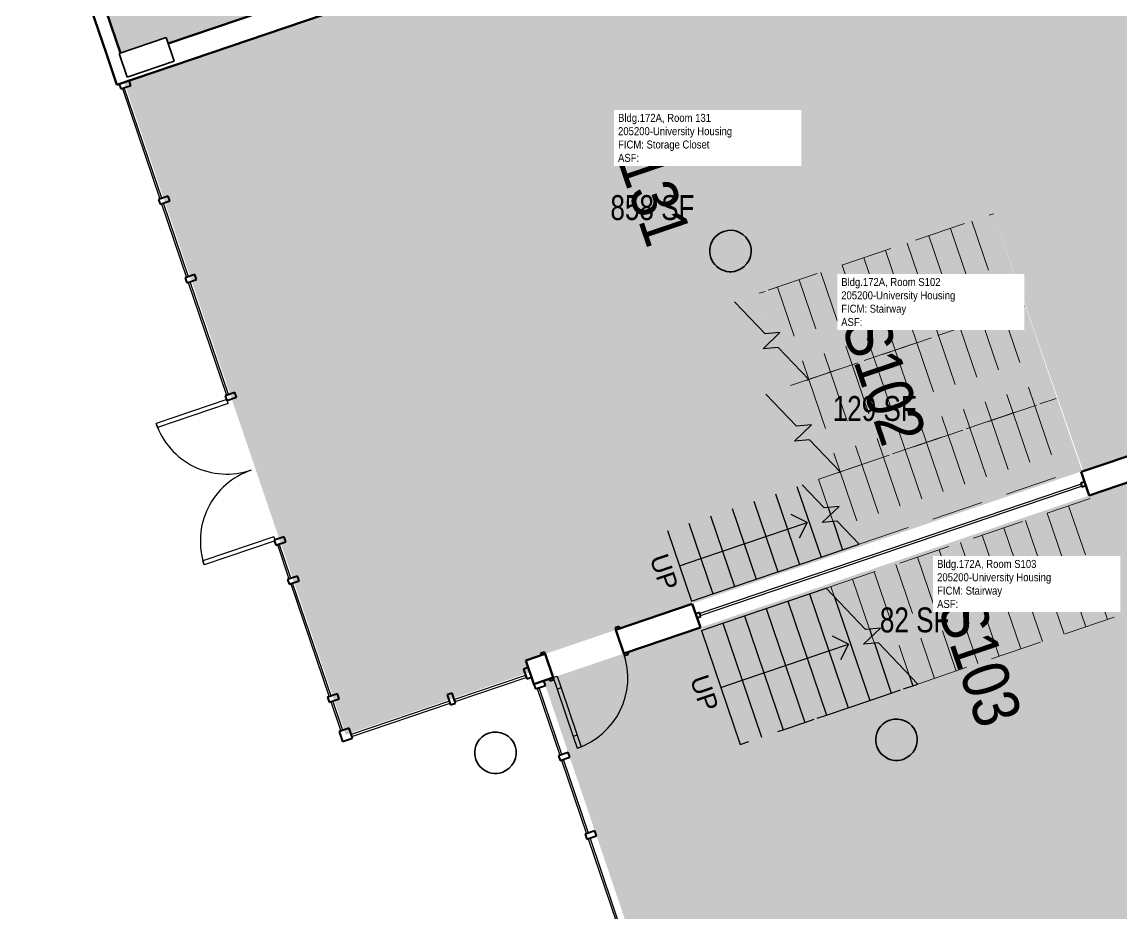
# Model space of a CAD drawing. Header units: inches. Extents: x 69231989 to 69233836, y 27661192 to 27663761.
# Drawn here: x 69232254 to 69232784, y 27662343 to 27662772 of the extents above; entities that cross this region are included whole.
import ezdxf
from ezdxf.enums import TextEntityAlignment as Align

# ---------------------------------------------------------------- set-up
doc = ezdxf.new("R2010")
doc.units = ezdxf.units.IN
doc.header["$LTSCALE"] = 100
doc.header["$MEASUREMENT"] = 0
doc.linetypes.add('DASHED2', pattern=[0.375, 0.25, -0.125])
for name, color, linetype in [('A-COLS', 5, 'CONTINUOUS'), ('A-DOOR', 2, 'CONTINUOUS'), ('A-FLOR', 3, 'CONTINUOUS'), ('A-GLAZ', 1, 'CONTINUOUS'), ('A-IDEN-RNUM', 7, 'CONTINUOUS'), ('A-IDEN-SNUM', 4, 'CONTINUOUS'), ('A-IDEN-VNUM', 4, 'CONTINUOUS'), ('A-WALL', 5, 'CONTINUOUS'), ('AREA-TEXT', 3, 'CONTINUOUS'), ('Rooms-Category-Color', 7, 'CONTINUOUS'), ('Rooms-College-Color', 7, 'CONTINUOUS'), ('Rooms-Department-Color', 7, 'CONTINUOUS'), ('Rooms-Division-Color', 7, 'CONTINUOUS'), ('Rooms-Information', 7, 'CONTINUOUS')]:
    doc.layers.add(name, color=color, linetype=linetype)
doc.styles.add('Arial', font='arial.ttf')
doc.styles.add('CP_AREA', font='arial.ttf', dxfattribs={"height": 15})
doc.styles.add('CP_ROOMSNUMBER', font='arial.ttf', dxfattribs={"height": 1})
doc.styles.add('CP_ROOMVNUMBER', font='arial.ttf', dxfattribs={"width": 0.85, "height": 0.075})

msp = doc.modelspace()

# ---------------------------------------------------------------- hatches: boundary and pattern name
at = {"layer": 'Rooms-Category-Color', "true_color": 0x728ef3}
for points in [[(69232324.53, 27662761.94), (69232474.02, 27662812.72), (69232459.18, 27662856.39), (69232458.22, 27662859.23), (69232425.57, 27662955.35), (69232254.01, 27662897.07), (69232301.47, 27662757.34), (69232323.55, 27662764.84)], [(69232903.97, 27662743.99), (69232842.06, 27662926.26), (69232778.41, 27662904.64), (69232775.92, 27662903.8), (69232693.99, 27662875.97), (69232757.28, 27662689.67), (69232788.88, 27662700.41), (69232787.51, 27662704.43), (69232870.3, 27662732.56), (69232870.83, 27662732.74)], [(69232498.87, 27662458.78), (69232496.94, 27662464.47), (69232499.31, 27662465.27), (69232577.13, 27662491.71), (69232565.09, 27662527.15), (69232639.65, 27662552.48), (69232609.41, 27662641.49), (69232722.33, 27662679.84), (69232765.42, 27662556.12), (69232765.55, 27662555.71), (69232828.05, 27662576.94), (69232827.87, 27662577.48), (69232798.84, 27662662.93), (69232797.65, 27662666.42), (69232786.39, 27662699.56), (69232757.28, 27662689.67), (69232693.99, 27662875.97), (69232614.99, 27662849.13), (69232614.64, 27662849.01), (69232564.75, 27662832.06), (69232543.68, 27662824.9), (69232541.19, 27662824.06), (69232540.35, 27662826.54), (69232536.71, 27662837.25), (69232529.29, 27662859.09), (69232528.45, 27662861.58), (69232523.81, 27662875.24), (69232471.14, 27662857.35), (69232488.52, 27662806.17), (69232328.03, 27662751.65), (69232303.24, 27662743.22), (69232410.1, 27662428.63)]]:
    msp.add_hatch(color=171, dxfattribs=at).paths.add_polyline_path(points)
at = {"layer": 'Rooms-Category-Color', "true_color": 0xadadad}
for points in [[(69232722.33, 27662679.84), (69232765.01, 27662555.75), (69232577.53, 27662492.07), (69232565.09, 27662527.15), (69232639.63, 27662552.47), (69232609.43, 27662641.49)], [(69232870.71, 27662349.36), (69233165.34, 27662511.1), (69233114.25, 27662661.49), (69232768.47, 27662544.03), (69232787.61, 27662487.69), (69232600.13, 27662424.01), (69232580.99, 27662480.34), (69232505.54, 27662454.71), (69232593.1, 27662196.95), (69232818.99, 27662320.96), (69232870.7, 27662349.37), (69232870.57, 27662349.28)], [(69232580.99, 27662480.34), (69232600.13, 27662424.01), (69232787.61, 27662487.69), (69232768.47, 27662544.03)]]:
    msp.add_hatch(color=253, dxfattribs=at).paths.add_polyline_path(points)
at = {"layer": 'Rooms-College-Color', "true_color": 0xadadad}
for points in [[(69232324.53, 27662761.94), (69232474.02, 27662812.72), (69232459.18, 27662856.39), (69232458.22, 27662859.23), (69232425.57, 27662955.35), (69232254.01, 27662897.07), (69232301.47, 27662757.34), (69232323.55, 27662764.84)], [(69232903.97, 27662743.99), (69232842.06, 27662926.26), (69232778.41, 27662904.64), (69232775.92, 27662903.8), (69232693.99, 27662875.97), (69232757.28, 27662689.67), (69232788.88, 27662700.41), (69232787.51, 27662704.43), (69232870.3, 27662732.56), (69232870.83, 27662732.74)], [(69232498.87, 27662458.78), (69232496.94, 27662464.47), (69232499.31, 27662465.27), (69232577.13, 27662491.71), (69232565.09, 27662527.15), (69232639.65, 27662552.48), (69232609.41, 27662641.49), (69232722.33, 27662679.84), (69232765.42, 27662556.12), (69232765.55, 27662555.71), (69232828.05, 27662576.94), (69232827.87, 27662577.48), (69232798.84, 27662662.93), (69232797.65, 27662666.42), (69232786.39, 27662699.56), (69232757.28, 27662689.67), (69232693.99, 27662875.97), (69232614.99, 27662849.13), (69232614.64, 27662849.01), (69232564.75, 27662832.06), (69232543.68, 27662824.9), (69232541.19, 27662824.06), (69232540.35, 27662826.54), (69232536.71, 27662837.25), (69232529.29, 27662859.09), (69232528.45, 27662861.58), (69232523.81, 27662875.24), (69232471.14, 27662857.35), (69232488.52, 27662806.17), (69232328.03, 27662751.65), (69232303.24, 27662743.22), (69232410.1, 27662428.63)], [(69232722.33, 27662679.84), (69232765.01, 27662555.75), (69232577.53, 27662492.07), (69232565.09, 27662527.15), (69232639.63, 27662552.47), (69232609.43, 27662641.49)], [(69232870.71, 27662349.36), (69233165.34, 27662511.1), (69233114.25, 27662661.49), (69232768.47, 27662544.03), (69232787.61, 27662487.69), (69232600.13, 27662424.01), (69232580.99, 27662480.34), (69232505.54, 27662454.71), (69232593.1, 27662196.95), (69232818.99, 27662320.96), (69232870.7, 27662349.37), (69232870.57, 27662349.28)], [(69232580.99, 27662480.34), (69232600.13, 27662424.01), (69232787.61, 27662487.69), (69232768.47, 27662544.03)]]:
    msp.add_hatch(color=253, dxfattribs=at).paths.add_polyline_path(points)
at = {"layer": 'Rooms-Department-Color', "true_color": 0x604aed}
for points in [[(69232324.53, 27662761.94), (69232474.02, 27662812.72), (69232459.18, 27662856.39), (69232458.22, 27662859.23), (69232425.57, 27662955.35), (69232254.01, 27662897.07), (69232301.47, 27662757.34), (69232323.55, 27662764.84)], [(69232903.97, 27662743.99), (69232842.06, 27662926.26), (69232778.41, 27662904.64), (69232775.92, 27662903.8), (69232693.99, 27662875.97), (69232757.28, 27662689.67), (69232788.88, 27662700.41), (69232787.51, 27662704.43), (69232870.3, 27662732.56), (69232870.83, 27662732.74)], [(69232498.87, 27662458.78), (69232496.94, 27662464.47), (69232499.31, 27662465.27), (69232577.13, 27662491.71), (69232565.09, 27662527.15), (69232639.65, 27662552.48), (69232609.41, 27662641.49), (69232722.33, 27662679.84), (69232765.42, 27662556.12), (69232765.55, 27662555.71), (69232828.05, 27662576.94), (69232827.87, 27662577.48), (69232798.84, 27662662.93), (69232797.65, 27662666.42), (69232786.39, 27662699.56), (69232757.28, 27662689.67), (69232693.99, 27662875.97), (69232614.99, 27662849.13), (69232614.64, 27662849.01), (69232564.75, 27662832.06), (69232543.68, 27662824.9), (69232541.19, 27662824.06), (69232540.35, 27662826.54), (69232536.71, 27662837.25), (69232529.29, 27662859.09), (69232528.45, 27662861.58), (69232523.81, 27662875.24), (69232471.14, 27662857.35), (69232488.52, 27662806.17), (69232328.03, 27662751.65), (69232303.24, 27662743.22), (69232410.1, 27662428.63)]]:
    msp.add_hatch(color=173, dxfattribs=at).paths.add_polyline_path(points)
at = {"layer": 'Rooms-Department-Color', "true_color": 0xacacac}
for points in [[(69232722.33, 27662679.84), (69232765.01, 27662555.75), (69232577.53, 27662492.07), (69232565.09, 27662527.15), (69232639.63, 27662552.47), (69232609.43, 27662641.49)], [(69232870.71, 27662349.36), (69233165.34, 27662511.1), (69233114.25, 27662661.49), (69232768.47, 27662544.03), (69232787.61, 27662487.69), (69232600.13, 27662424.01), (69232580.99, 27662480.34), (69232505.54, 27662454.71), (69232593.1, 27662196.95), (69232818.99, 27662320.96), (69232870.7, 27662349.37), (69232870.57, 27662349.28)], [(69232580.99, 27662480.34), (69232600.13, 27662424.01), (69232787.61, 27662487.69), (69232768.47, 27662544.03)]]:
    msp.add_hatch(color=253, dxfattribs=at).paths.add_polyline_path(points)
at = {"layer": 'Rooms-Division-Color', "true_color": 0x604aed}
for points in [[(69232324.53, 27662761.94), (69232474.02, 27662812.72), (69232459.18, 27662856.39), (69232458.22, 27662859.23), (69232425.57, 27662955.35), (69232254.01, 27662897.07), (69232301.47, 27662757.34), (69232323.55, 27662764.84)], [(69232903.97, 27662743.99), (69232842.06, 27662926.26), (69232778.41, 27662904.64), (69232775.92, 27662903.8), (69232693.99, 27662875.97), (69232757.28, 27662689.67), (69232788.88, 27662700.41), (69232787.51, 27662704.43), (69232870.3, 27662732.56), (69232870.83, 27662732.74)], [(69232498.87, 27662458.78), (69232496.94, 27662464.47), (69232499.31, 27662465.27), (69232577.13, 27662491.71), (69232565.09, 27662527.15), (69232639.65, 27662552.48), (69232609.41, 27662641.49), (69232722.33, 27662679.84), (69232765.42, 27662556.12), (69232765.55, 27662555.71), (69232828.05, 27662576.94), (69232827.87, 27662577.48), (69232798.84, 27662662.93), (69232797.65, 27662666.42), (69232786.39, 27662699.56), (69232757.28, 27662689.67), (69232693.99, 27662875.97), (69232614.99, 27662849.13), (69232614.64, 27662849.01), (69232564.75, 27662832.06), (69232543.68, 27662824.9), (69232541.19, 27662824.06), (69232540.35, 27662826.54), (69232536.71, 27662837.25), (69232529.29, 27662859.09), (69232528.45, 27662861.58), (69232523.81, 27662875.24), (69232471.14, 27662857.35), (69232488.52, 27662806.17), (69232328.03, 27662751.65), (69232303.24, 27662743.22), (69232410.1, 27662428.63)]]:
    msp.add_hatch(color=173, dxfattribs=at).paths.add_polyline_path(points)
at = {"layer": 'Rooms-Division-Color', "true_color": 0xadadad}
for points in [[(69232722.33, 27662679.84), (69232765.01, 27662555.75), (69232577.53, 27662492.07), (69232565.09, 27662527.15), (69232639.63, 27662552.47), (69232609.43, 27662641.49)], [(69232870.71, 27662349.36), (69233165.34, 27662511.1), (69233114.25, 27662661.49), (69232768.47, 27662544.03), (69232787.61, 27662487.69), (69232600.13, 27662424.01), (69232580.99, 27662480.34), (69232505.54, 27662454.71), (69232593.1, 27662196.95), (69232818.99, 27662320.96), (69232870.7, 27662349.37), (69232870.57, 27662349.28)], [(69232580.99, 27662480.34), (69232600.13, 27662424.01), (69232787.61, 27662487.69), (69232768.47, 27662544.03)]]:
    msp.add_hatch(color=253, dxfattribs=at).paths.add_polyline_path(points)

# ---------------------------------------------------------------- linework, layer by layer
at = {"layer": 'A-COLS', "lineweight": 35}
for p, q in [((69232300.82, 27662757.12), (69232323.55, 27662764.84)), ((69232323.55, 27662764.84), (69232327.41, 27662753.48)), ((69232304.68, 27662745.76), (69232300.82, 27662757.12)), ((69232327.41, 27662753.48), (69232304.68, 27662745.76))]:
    msp.add_line(p, q, dxfattribs=at)
for centre, start, end in [((69232595.49, 27662661.9), 108.7628, 288.7628), ((69232595.49, 27662661.9), 288.7628, 108.7628), ((69232675.54, 27662426.26), 108.7628, 288.7628), ((69232675.54, 27662426.26), 288.7628, 108.7628), ((69232482.23, 27662420), 108.7628, 288.7628), ((69232482.23, 27662420), 288.7628, 108.7628)]:
    msp.add_arc(centre, 10, start, end, dxfattribs=at)
at = {"layer": 'A-DOOR'}
for p, q in [((69232352.81, 27662590.29), (69232318.72, 27662578.71)), ((69232353.45, 27662588.4), (69232319.37, 27662576.82)), ((69232353.45, 27662588.4), (69232352.97, 27662589.82)), ((69232319.37, 27662576.82), (69232318.72, 27662578.71)), ((69232375.33, 27662524.01), (69232341.24, 27662512.43)), ((69232375.97, 27662522.12), (69232341.88, 27662510.54)), ((69232375.33, 27662524.01), (69232375.81, 27662522.59)), ((69232341.88, 27662510.54), (69232341.24, 27662512.43)), ((69232510.05, 27662456.24), (69232511.94, 27662456.89)), ((69232510.05, 27662456.24), (69232511.98, 27662450.56)), ((69232511.94, 27662456.89), (69232513.87, 27662451.21)), ((69232513.87, 27662451.21), (69232511.98, 27662450.56)), ((69232511.98, 27662450.56), (69232519.7, 27662427.84)), ((69232513.87, 27662451.21), (69232521.59, 27662428.48)), ((69232521.59, 27662428.48), (69232519.7, 27662427.84)), ((69232519.7, 27662427.84), (69232521.63, 27662422.16)), ((69232521.59, 27662428.48), (69232523.52, 27662422.8)), ((69232521.63, 27662422.16), (69232523.52, 27662422.8))]:
    msp.add_line(p, q, dxfattribs=at)
at = {"layer": 'A-DOOR', "lineweight": 40}
for p, q in [((69232541.85, 27662480.78), (69232539.95, 27662480.13)), ((69232539.95, 27662480.13), (69232540.28, 27662479.19)), ((69232542.17, 27662479.83), (69232541.85, 27662480.78)), ((69232505.87, 27662468.55), (69232503.97, 27662467.91)), ((69232503.97, 27662467.91), (69232504.29, 27662466.96)), ((69232506.19, 27662467.61), (69232505.87, 27662468.55)), ((69232544.13, 27662467.82), (69232544.46, 27662466.88)), ((69232544.46, 27662466.88), (69232546.35, 27662467.52)), ((69232546.35, 27662467.52), (69232546.03, 27662468.47)), ((69232508.15, 27662455.6), (69232508.48, 27662454.65)), ((69232510.37, 27662455.3), (69232510.05, 27662456.24)), ((69232508.48, 27662454.65), (69232510.37, 27662455.3))]:
    msp.add_line(p, q, dxfattribs=at)
at = {"layer": 'A-DOOR', "lineweight": 25}
for centre, radius, start, end in [((69232352.77, 27662590.28), 35.96, 198.7655, 288.8278), ((69232375.93, 27662522.1), 35.96, 108.6979, 198.7602), ((69232510.05, 27662456.24), 36, 288.7628, 18.7628)]:
    msp.add_arc(centre, radius, start, end, dxfattribs=at)
at = {"layer": 'A-FLOR', "linetype": 'DASHED2', "lineweight": 5}
for p, q in [((69232613.68, 27662642.94), (69232722.33, 27662679.84)), ((69232701.5, 27662672.77), (69232716.62, 27662628.27)), ((69232711.91, 27662676.31), (69232727.03, 27662631.8)), ((69232691.08, 27662669.23), (69232706.2, 27662624.73)), ((69232670.25, 27662662.15), (69232685.37, 27662617.65)), ((69232680.67, 27662665.69), (69232695.79, 27662621.19)), ((69232659.84, 27662658.62), (69232674.96, 27662614.11)), ((69232639.01, 27662651.54), (69232654.12, 27662607.04)), ((69232649.42, 27662655.08), (69232664.54, 27662610.58)), ((69232628.59, 27662648), (69232643.71, 27662603.5)), ((69232609.41, 27662641.49), (69232612.26, 27662642.45)), ((69232618.18, 27662644.46), (69232633.29, 27662599.96)), ((69232624.53, 27662596.98), (69232737.45, 27662635.34)), ((69232633.25, 27662599.95), (69232737.45, 27662635.34)), ((69232727.03, 27662631.8), (69232742.15, 27662587.3)), ((69232716.62, 27662628.27), (69232731.73, 27662583.76)), ((69232695.79, 27662621.19), (69232710.9, 27662576.69)), ((69232706.2, 27662624.73), (69232721.32, 27662580.23)), ((69232685.37, 27662617.65), (69232700.49, 27662573.15)), ((69232664.54, 27662610.58), (69232679.66, 27662566.07)), ((69232674.96, 27662614.11), (69232690.07, 27662569.61)), ((69232654.12, 27662607.04), (69232669.24, 27662562.53)), ((69232633.29, 27662599.96), (69232648.41, 27662555.46)), ((69232643.71, 27662603.5), (69232658.83, 27662559)), ((69232638.12, 27662551.96), (69232752.57, 27662590.84)), ((69232648.37, 27662555.44), (69232752.57, 27662590.84)), ((69232731.73, 27662583.76), (69232743.31, 27662549.68)), ((69232742.15, 27662587.3), (69232753.73, 27662553.21)), ((69232721.32, 27662580.23), (69232732.9, 27662546.14)), ((69232700.49, 27662573.15), (69232712.07, 27662539.06)), ((69232710.9, 27662576.69), (69232722.48, 27662542.6)), ((69232690.07, 27662569.61), (69232701.65, 27662535.52)), ((69232669.24, 27662562.53), (69232680.82, 27662528.45)), ((69232679.66, 27662566.07), (69232691.24, 27662531.99)), ((69232657.52, 27662520.53), (69232764.15, 27662556.75)), ((69232658.83, 27662559), (69232670.41, 27662524.91)), ((69232638, 27662551.92), (69232642.62, 27662538.3)), ((69232648.41, 27662555.46), (69232659.99, 27662521.37)), ((69232641.58, 27662499.34), (69232768.95, 27662542.61)), ((69232643.79, 27662534.88), (69232644.95, 27662531.45)), ((69232748.12, 27662535.53), (69232766.77, 27662480.62)), ((69232758.53, 27662539.07), (69232777.19, 27662484.15)), ((69232737.7, 27662532), (69232756.36, 27662477.08)), ((69232716.87, 27662524.92), (69232735.53, 27662470)), ((69232727.29, 27662528.46), (69232745.94, 27662473.54)), ((69232706.46, 27662521.38), (69232725.11, 27662466.46)), ((69232685.63, 27662514.3), (69232704.28, 27662459.39)), ((69232696.04, 27662517.84), (69232714.7, 27662462.93)), ((69232675.21, 27662510.77), (69232693.87, 27662455.85)), ((69232654.38, 27662503.69), (69232662.54, 27662479.66)), ((69232664.79, 27662507.23), (69232681.71, 27662457.43)), ((69232643.96, 27662500.15), (69232645.7, 27662495.03)), ((69232685.84, 27662453.12), (69232787.61, 27662487.69)), ((69232663.71, 27662476.23), (69232664.87, 27662472.81))]:
    msp.add_line(p, q, dxfattribs=at)
at = {"layer": 'A-FLOR'}
for p, q in [((69232612.21, 27662621.92), (69232597.38, 27662637.4)), ((69232611.26, 27662614.78), (69232619.38, 27662622.56)), ((69232619.38, 27662622.56), (69232612.21, 27662621.92)), ((69232618.43, 27662615.42), (69232611.26, 27662614.78)), ((69232633.25, 27662599.95), (69232618.43, 27662615.42)), ((69232632.35, 27662599.64), (69232633.25, 27662599.95)), ((69232627.32, 27662577.42), (69232612.5, 27662592.9)), ((69232626.37, 27662570.28), (69232634.5, 27662578.06)), ((69232634.5, 27662578.06), (69232627.32, 27662577.42)), ((69232633.55, 27662570.92), (69232626.37, 27662570.28)), ((69232648.37, 27662555.44), (69232633.55, 27662570.92)), ((69232647.46, 27662555.14), (69232648.37, 27662555.44)), ((69232627.58, 27662548.38), (69232639.16, 27662514.3)), ((69232640.67, 27662538.13), (69232630.05, 27662549.22)), ((69232606.75, 27662541.31), (69232618.33, 27662507.22)), ((69232617.16, 27662544.84), (69232628.74, 27662510.76)), ((69232596.33, 27662537.77), (69232607.91, 27662503.68)), ((69232639.72, 27662530.99), (69232647.85, 27662538.77)), ((69232647.85, 27662538.77), (69232640.67, 27662538.13)), ((69232642.62, 27662538.3), (69232643.79, 27662534.88)), ((69232575.5, 27662530.69), (69232587.08, 27662496.6)), ((69232585.92, 27662534.23), (69232597.5, 27662500.14)), ((69232622.95, 27662527.8), (69232632.42, 27662531.02)), ((69232632.42, 27662531.02), (69232624.81, 27662534.77)), ((69232632.42, 27662531.02), (69232628.67, 27662523.41)), ((69232646.9, 27662531.63), (69232639.72, 27662530.99)), ((69232644.95, 27662531.45), (69232649.58, 27662517.83)), ((69232657.52, 27662520.53), (69232646.9, 27662531.63)), ((69232565.09, 27662527.15), (69232576.67, 27662493.07)), ((69232602.12, 27662520.72), (69232612.54, 27662524.26)), ((69232612.54, 27662524.26), (69232622.95, 27662527.8)), ((69232591.71, 27662517.19), (69232602.12, 27662520.72)), ((69232649.58, 27662517.83), (69232657.52, 27662520.53)), ((69232581.29, 27662513.65), (69232591.71, 27662517.19)), ((69232628.74, 27662510.76), (69232639.16, 27662514.3)), ((69232639.16, 27662514.3), (69232649.58, 27662517.83)), ((69232570.88, 27662510.11), (69232581.29, 27662513.65)), ((69232618.33, 27662507.22), (69232628.74, 27662510.76)), ((69232597.5, 27662500.14), (69232607.91, 27662503.68)), ((69232607.91, 27662503.68), (69232618.33, 27662507.22)), ((69232587.08, 27662496.6), (69232597.5, 27662500.14)), ((69232633.55, 27662496.61), (69232641.58, 27662499.34)), ((69232660.59, 27662479.48), (69232641.58, 27662499.34)), ((69232576.67, 27662493.07), (69232587.08, 27662496.6)), ((69232612.72, 27662489.54), (69232623.13, 27662493.08)), ((69232623.13, 27662493.08), (69232633.55, 27662496.61)), ((69232623.13, 27662493.08), (69232641.79, 27662438.16)), ((69232633.55, 27662496.61), (69232652.2, 27662441.7)), ((69232645.7, 27662495.03), (69232662.62, 27662445.23)), ((69232602.3, 27662486), (69232612.72, 27662489.54)), ((69232612.72, 27662489.54), (69232631.37, 27662434.62)), ((69232581.47, 27662478.92), (69232591.89, 27662482.46)), ((69232591.89, 27662482.46), (69232602.3, 27662486)), ((69232591.89, 27662482.46), (69232610.54, 27662427.54)), ((69232602.3, 27662486), (69232620.96, 27662431.08)), ((69232581.47, 27662478.92), (69232600.13, 27662424.01)), ((69232659.65, 27662472.34), (69232667.77, 27662480.12)), ((69232667.77, 27662480.12), (69232660.59, 27662479.48)), ((69232662.54, 27662479.66), (69232663.71, 27662476.23)), ((69232642.88, 27662469.16), (69232652.35, 27662472.37)), ((69232652.35, 27662472.37), (69232644.73, 27662476.12)), ((69232652.35, 27662472.37), (69232648.59, 27662464.76)), ((69232666.82, 27662472.98), (69232659.65, 27662472.34)), ((69232664.87, 27662472.81), (69232673.04, 27662448.77)), ((69232685.84, 27662453.12), (69232666.82, 27662472.98)), ((69232632.46, 27662465.62), (69232642.88, 27662469.16)), ((69232611.63, 27662458.54), (69232622.05, 27662462.08)), ((69232622.05, 27662462.08), (69232632.46, 27662465.62)), ((69232601.21, 27662455), (69232611.63, 27662458.54)), ((69232681.71, 27662457.43), (69232683.45, 27662452.31)), ((69232590.8, 27662451.46), (69232601.21, 27662455)), ((69232673.04, 27662448.77), (69232677.54, 27662450.3)), ((69232678.96, 27662450.79), (69232683.45, 27662452.31)), ((69232683.45, 27662452.31), (69232685.84, 27662453.12)), ((69232652.2, 27662441.7), (69232662.62, 27662445.23)), ((69232662.62, 27662445.23), (69232673.04, 27662448.77)), ((69232641.79, 27662438.16), (69232652.2, 27662441.7)), ((69232620.96, 27662431.08), (69232631.37, 27662434.62)), ((69232631.37, 27662434.62), (69232635.88, 27662436.15)), ((69232637.3, 27662436.63), (69232641.79, 27662438.16)), ((69232618.4, 27662430.21), (69232620.96, 27662431.08)), ((69232600.13, 27662424.01), (69232604.3, 27662425.42))]:
    msp.add_line(p, q, dxfattribs=at)
at = {"layer": 'A-GLAZ', "lineweight": 40}
for p, q in [((69232305.6, 27662744.03), (69232300.87, 27662742.42)), ((69232300.87, 27662742.42), (69232301.67, 27662740.05)), ((69232301.67, 27662740.05), (69232306.41, 27662741.66)), ((69232306.41, 27662741.66), (69232305.6, 27662744.03)), ((69232580.63, 27662487.61), (69232578.74, 27662486.97)), ((69232581.27, 27662485.72), (69232580.63, 27662487.61)), ((69232578.74, 27662486.97), (69232579.38, 27662485.08)), ((69232579.38, 27662485.08), (69232581.27, 27662485.72)), ((69232505.54, 27662454.71), (69232500.8, 27662453.1)), ((69232500.8, 27662453.1), (69232501.61, 27662450.74)), ((69232501.61, 27662450.74), (69232506.34, 27662452.34)), ((69232506.34, 27662452.34), (69232505.54, 27662454.71))]:
    msp.add_line(p, q, dxfattribs=at)
at = {"layer": 'A-GLAZ'}
for p, q in [((69232303.33, 27662740.62), (69232302.38, 27662740.29)), ((69232302.38, 27662740.29), (69232320.48, 27662687.03)), ((69232321.42, 27662687.35), (69232303.33, 27662740.62)), ((69232320.48, 27662687.03), (69232321.42, 27662687.35)), ((69232322.23, 27662684.99), (69232321.28, 27662684.67)), ((69232321.28, 27662684.67), (69232333.34, 27662649.16)), ((69232334.29, 27662649.48), (69232322.23, 27662684.99)), ((69232333.34, 27662649.16), (69232334.29, 27662649.48)), ((69232335.09, 27662647.11), (69232334.15, 27662646.79)), ((69232334.15, 27662646.79), (69232352.64, 27662592.35)), ((69232353.59, 27662592.67), (69232335.09, 27662647.11)), ((69232352.64, 27662592.35), (69232353.59, 27662592.67)), ((69232764.48, 27662549.54), (69232580.79, 27662487.14)), ((69232581.11, 27662486.19), (69232764.8, 27662548.59)), ((69232764.32, 27662550.01), (69232764.48, 27662549.54)), ((69232764.8, 27662548.59), (69232764.48, 27662549.54)), ((69232764.8, 27662548.59), (69232764.96, 27662548.12)), ((69232378.03, 27662520.71), (69232377.09, 27662520.39)), ((69232377.09, 27662520.39), (69232382.71, 27662503.82)), ((69232383.66, 27662504.14), (69232378.03, 27662520.71)), ((69232382.71, 27662503.82), (69232383.66, 27662504.14)), ((69232384.47, 27662501.77), (69232383.52, 27662501.45)), ((69232383.52, 27662501.45), (69232402.01, 27662447)), ((69232402.96, 27662447.33), (69232384.47, 27662501.77)), ((69232580.79, 27662487.14), (69232581.11, 27662486.19)), ((69232496.75, 27662457.27), (69232462.42, 27662445.61)), ((69232462.74, 27662444.66), (69232497.07, 27662456.32)), ((69232497.07, 27662456.32), (69232496.75, 27662457.27)), ((69232503.26, 27662451.3), (69232502.32, 27662450.98)), ((69232502.32, 27662450.98), (69232513.25, 27662418.79)), ((69232514.2, 27662419.11), (69232503.26, 27662451.3)), ((69232402.01, 27662447), (69232402.96, 27662447.33)), ((69232403.77, 27662444.96), (69232402.82, 27662444.64)), ((69232408.59, 27662430.76), (69232403.77, 27662444.96)), ((69232460.06, 27662444.81), (69232412.69, 27662428.72)), ((69232460.38, 27662443.86), (69232460.06, 27662444.81)), ((69232462.42, 27662445.61), (69232462.74, 27662444.66)), ((69232402.82, 27662444.64), (69232407.64, 27662430.43)), ((69232413.01, 27662427.77), (69232460.38, 27662443.86)), ((69232407.64, 27662430.43), (69232408.59, 27662430.76)), ((69232412.69, 27662428.72), (69232413.01, 27662427.77)), ((69232513.25, 27662418.79), (69232514.2, 27662419.11)), ((69232515, 27662416.74), (69232514.06, 27662416.42)), ((69232514.06, 27662416.42), (69232526.12, 27662380.91)), ((69232527.06, 27662381.23), (69232515, 27662416.74)), ((69232526.12, 27662380.91), (69232527.06, 27662381.23)), ((69232527.87, 27662378.87), (69232526.92, 27662378.54)), ((69232526.92, 27662378.54), (69232545.42, 27662324.1)), ((69232546.36, 27662324.42), (69232527.87, 27662378.87))]:
    msp.add_line(p, q, dxfattribs=at)
at = {"layer": 'A-GLAZ', "lineweight": 40, "extrusion": (0, 0, -1)}
for p, q in [((69232324.5, 27662688.4), (69232319.77, 27662686.79)), ((69232319.77, 27662686.79), (69232320.57, 27662684.42)), ((69232320.57, 27662684.42), (69232325.3, 27662686.03)), ((69232325.3, 27662686.03), (69232324.5, 27662688.4)), ((69232337.37, 27662650.53), (69232332.63, 27662648.92)), ((69232332.63, 27662648.92), (69232333.44, 27662646.55)), ((69232333.44, 27662646.55), (69232338.17, 27662648.16)), ((69232338.17, 27662648.16), (69232337.37, 27662650.53)), ((69232356.66, 27662593.71), (69232351.93, 27662592.11)), ((69232357.47, 27662591.35), (69232356.66, 27662593.71)), ((69232351.93, 27662592.11), (69232352.73, 27662589.74)), ((69232352.73, 27662589.74), (69232357.47, 27662591.35)), ((69232766.22, 27662550.66), (69232764.32, 27662550.02)), ((69232764.32, 27662550.02), (69232764.96, 27662548.12)), ((69232764.96, 27662548.12), (69232766.86, 27662548.76)), ((69232766.86, 27662548.76), (69232766.22, 27662550.66)), ((69232380.31, 27662524.12), (69232375.57, 27662522.51)), ((69232375.57, 27662522.51), (69232376.38, 27662520.14)), ((69232376.38, 27662520.14), (69232381.11, 27662521.75)), ((69232381.11, 27662521.75), (69232380.31, 27662524.12)), ((69232386.74, 27662505.18), (69232382, 27662503.57)), ((69232382, 27662503.57), (69232382.81, 27662501.21)), ((69232387.54, 27662502.82), (69232386.74, 27662505.18)), ((69232382.81, 27662501.21), (69232387.54, 27662502.82)), ((69232498.07, 27662461.15), (69232495.7, 27662460.35)), ((69232499.68, 27662456.42), (69232498.07, 27662461.15)), ((69232495.7, 27662460.35), (69232497.31, 27662455.61)), ((69232497.31, 27662455.61), (69232499.68, 27662456.42)), ((69232406.04, 27662448.37), (69232401.3, 27662446.76)), ((69232401.3, 27662446.76), (69232402.11, 27662444.4)), ((69232402.11, 27662444.4), (69232406.84, 27662446)), ((69232406.84, 27662446), (69232406.04, 27662448.37)), ((69232461.38, 27662448.69), (69232459.01, 27662447.88)), ((69232459.01, 27662447.88), (69232460.62, 27662443.15)), ((69232462.99, 27662443.95), (69232461.38, 27662448.69)), ((69232460.62, 27662443.15), (69232462.99, 27662443.95)), ((69232411.67, 27662431.8), (69232406.93, 27662430.19)), ((69232406.93, 27662430.19), (69232408.54, 27662425.46)), ((69232413.28, 27662427.07), (69232411.67, 27662431.8)), ((69232408.54, 27662425.46), (69232413.28, 27662427.07)), ((69232517.28, 27662420.15), (69232512.54, 27662418.54)), ((69232512.54, 27662418.54), (69232513.35, 27662416.18)), ((69232518.08, 27662417.79), (69232517.28, 27662420.15)), ((69232513.35, 27662416.18), (69232518.08, 27662417.79)), ((69232530.14, 27662382.28), (69232525.41, 27662380.67)), ((69232530.95, 27662379.91), (69232530.14, 27662382.28)), ((69232525.41, 27662380.67), (69232526.21, 27662378.3)), ((69232526.21, 27662378.3), (69232530.95, 27662379.91))]:
    msp.add_line(p, q, dxfattribs=at)
at = {"layer": 'A-WALL', "lineweight": 50}
for p, q in [((69232301.47, 27662757.34), (69232283.08, 27662811.49)), ((69232474.02, 27662812.72), (69232324.53, 27662761.94)), ((69232276.93, 27662809.4), (69232294.72, 27662757.03)), ((69232299.8, 27662742.06), (69232488.52, 27662806.17)), ((69232294.72, 27662757.03), (69232299.8, 27662742.06)), ((69232828.05, 27662576.94), (69232764.61, 27662555.39)), ((69232768.47, 27662544.03), (69232848.14, 27662571.1)), ((69232764.61, 27662555.39), (69232768.47, 27662544.03)), ((69232577.13, 27662491.71), (69232540.28, 27662479.19)), ((69232580.99, 27662480.34), (69232577.13, 27662491.71)), ((69232540.28, 27662479.19), (69232544.13, 27662467.82)), ((69232544.13, 27662467.82), (69232580.99, 27662480.34)), ((69232506.19, 27662467.61), (69232496.94, 27662464.47)), ((69232510.05, 27662456.24), (69232506.19, 27662467.61)), ((69232496.94, 27662464.47), (69232500.8, 27662453.1)), ((69232500.8, 27662453.1), (69232510.05, 27662456.24))]:
    msp.add_line(p, q, dxfattribs=at)

# ---------------------------------------------------------------- texts
at = {"layer": 'A-FLOR', "style": 'Arial'}
for p in [(69232556.47, 27662513.9), (69232575.9, 27662455.54)]:
    msp.add_text('UP', height=9, rotation=288.7628, dxfattribs=at).set_placement(p)
at = {"layer": 'A-IDEN-RNUM', "style": 'CP_ROOMSNUMBER'}
for s, p in [('0131-00', (69232563.61, 27662709.74)), ('S102-00', (69232671.17, 27662630.59)), ('S103-00', (69232717.4, 27662494.64))]:
    msp.add_text(s, height=1, dxfattribs=at).set_placement(p)
at = {"layer": 'A-IDEN-SNUM', "style": 'CP_ROOMSNUMBER'}
for s, p in [('172A013100', (69232563.61, 27662709.74)), ('172AS10200', (69232671.17, 27662630.59)), ('172AS10300', (69232717.4, 27662494.64))]:
    msp.add_text(s, height=1, dxfattribs=at).set_placement(p)
at = {"layer": 'A-IDEN-VNUM', "style": 'CP_ROOMVNUMBER', "width": 0.85}
for s, p in [('131', (69232541.33, 27662704.83)), ('S102', (69232648.9, 27662625.68)), ('S103', (69232695.13, 27662489.74))]:
    msp.add_text(s, height=22.5, rotation=288.7628, dxfattribs=at).set_placement(p)
at = {"layer": 'AREA-TEXT', "style": 'CP_AREA', "width": 0.75}
for s, p in [('858 SF', (69232557.91, 27662682.83)), ('129 SF', (69232665.05, 27662585.96)), ('82 SF', (69232684.3, 27662484.02))]:
    msp.add_text(s, height=12, dxfattribs=at).set_placement(p, align=Align.MIDDLE_CENTER)

# ---------------------------------------------------------------- next in the draw order: texts
at = {"layer": 'Rooms-Information', "char_height": 3.8571, "width": 86.4, "attachment_point": 7, "style": 'CP_ROOMVNUMBER', "bg_fill": 3, "box_fill_scale": 1.5, "bg_fill_color": 256, "bg_fill_true_color": 13158600, "bg_fill_transparency": 0}
for s, insert in [('Bldg.172A, Room 131^M^J205200-University Housing^M^JFICM: Storage Closet^M^JASF: ', (69232541.33, 27662704.83)), ('Bldg.172A, Room S102^M^J205200-University Housing^M^JFICM: Stairway^M^JASF: ', (69232648.9, 27662625.68)), ('Bldg.172A, Room S103^M^J205200-University Housing^M^JFICM: Stairway^M^JASF: ', (69232695.13, 27662489.74))]:
    msp.add_mtext(s, dxfattribs=dict(at, insert=insert))

doc.saveas('drawing.dxf')
